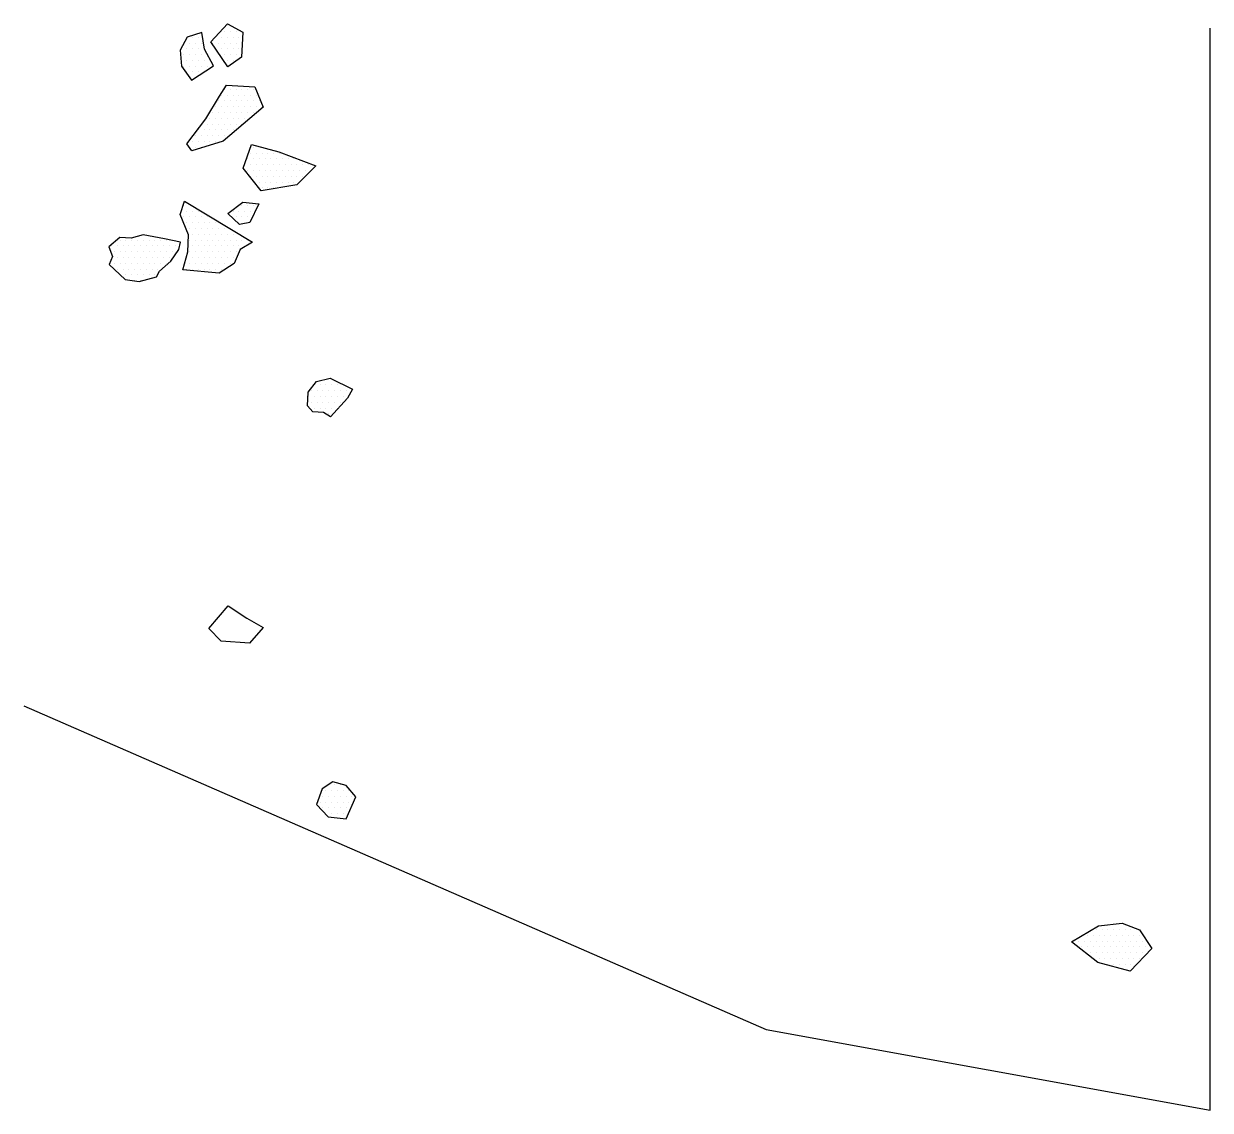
# Model space of a CAD drawing. Header units: metres. Extents: x 6.5 to 9.06, y -24.54 to -22.2.
import ezdxf

# ---------------------------------------------------------------- set-up
doc = ezdxf.new("R2010")
doc.units = ezdxf.units.M
doc.header["$LTSCALE"] = 25
doc.header["$MEASUREMENT"] = 0
doc.linetypes.add('STRICHPUNKTX2', pattern=[2, 1, -0.5, 0, -0.5])
doc.layers.get('0').update_dxf_attribs({"linetype": 'CONTINUOUS'})
for name, color, linetype in [('GRABUNGSGRENZE', 3, 'STRICHPUNKTX2'), ('STEINE', 4, 'CONTINUOUS'), ('STEINESCHRAFF', 4, 'CONTINUOUS')]:
    doc.layers.add(name, color=color, linetype=linetype)

# ---------------------------------------------------------------- blocks, each defined once
blk = doc.blocks.new('*X1')
at = {"color": 0}
for p, q in [((686.25, -2222.5), (686.25, -2222.5)), ((687.5, -2222.5), (687.5, -2222.5)), ((691.25, -2222.5), (691.25, -2222.5)), ((692.5, -2222.5), (692.5, -2222.5)), ((693.125, -2221.25), (693.125, -2221.25)), ((693.75, -2220), (693.75, -2220)), ((693.75, -2222.5), (693.75, -2222.5)), ((694.375, -2221.25), (694.375, -2221.25)), ((695, -2222.5), (695, -2222.5)), ((695.625, -2221.25), (695.625, -2221.25)), ((696.25, -2222.5), (696.25, -2222.5)), ((683.75, -2225), (683.75, -2225)), ((685, -2225), (685, -2225)), ((685.625, -2223.75), (685.625, -2223.75)), ((686.25, -2225), (686.25, -2225)), ((686.875, -2223.75), (686.875, -2223.75)), ((687.5, -2225), (687.5, -2225)), ((688.125, -2223.75), (688.125, -2223.75)), ((688.75, -2225), (688.75, -2225)), ((690.625, -2223.75), (690.625, -2223.75)), ((691.25, -2225), (691.25, -2225)), ((691.875, -2223.75), (691.875, -2223.75)), ((692.5, -2225), (692.5, -2225)), ((693.125, -2223.75), (693.125, -2223.75)), ((693.75, -2225), (693.75, -2225)), ((694.375, -2223.75), (694.375, -2223.75)), ((695, -2225), (695, -2225)), ((695.625, -2223.75), (695.625, -2223.75)), ((696.25, -2225), (696.25, -2225)), ((696.875, -2223.75), (696.875, -2223.75)), ((683.75, -2227.5), (683.75, -2227.5)), ((684.375, -2226.25), (684.375, -2226.25)), ((685, -2227.5), (685, -2227.5)), ((685.625, -2226.25), (685.625, -2226.25)), ((686.25, -2227.5), (686.25, -2227.5)), ((686.875, -2226.25), (686.875, -2226.25)), ((687.5, -2227.5), (687.5, -2227.5)), ((688.125, -2226.25), (688.125, -2226.25)), ((688.75, -2227.5), (688.75, -2227.5)), ((689.375, -2226.25), (689.375, -2226.25)), ((690, -2227.5), (690, -2227.5)), ((693.125, -2226.25), (693.125, -2226.25)), ((693.75, -2227.5), (693.75, -2227.5)), ((694.375, -2226.25), (694.375, -2226.25)), ((695, -2227.5), (695, -2227.5)), ((695.625, -2226.25), (695.625, -2226.25)), ((684.375, -2228.75), (684.375, -2228.75)), ((685, -2230), (685, -2230)), ((685.625, -2228.75), (685.625, -2228.75)), ((686.25, -2230), (686.25, -2230)), ((686.875, -2228.75), (686.875, -2228.75)), ((687.5, -2230), (687.5, -2230)), ((688.125, -2228.75), (688.125, -2228.75)), ((689.375, -2228.75), (689.375, -2228.75)), ((690.625, -2228.75), (690.625, -2228.75)), ((692.5, -2235), (692.5, -2235)), ((693.125, -2233.75), (693.125, -2233.75)), ((693.75, -2235), (693.75, -2235)), ((694.375, -2233.75), (694.375, -2233.75)), ((695, -2235), (695, -2235)), ((695.625, -2233.75), (695.625, -2233.75)), ((696.25, -2235), (696.25, -2235)), ((696.875, -2233.75), (696.875, -2233.75)), ((697.5, -2235), (697.5, -2235)), ((698.125, -2233.75), (698.125, -2233.75)), ((698.75, -2235), (698.75, -2235)), ((699.375, -2233.75), (699.375, -2233.75)), ((700, -2235), (700, -2235)), ((691.25, -2237.5), (691.25, -2237.5)), ((691.875, -2236.25), (691.875, -2236.25)), ((692.5, -2237.5), (692.5, -2237.5)), ((693.125, -2236.25), (693.125, -2236.25)), ((693.75, -2237.5), (693.75, -2237.5)), ((694.375, -2236.25), (694.375, -2236.25)), ((695, -2237.5), (695, -2237.5)), ((695.625, -2236.25), (695.625, -2236.25)), ((696.25, -2237.5), (696.25, -2237.5)), ((696.875, -2236.25), (696.875, -2236.25)), ((697.5, -2237.5), (697.5, -2237.5)), ((698.125, -2236.25), (698.125, -2236.25)), ((698.75, -2237.5), (698.75, -2237.5)), ((699.375, -2236.25), (699.375, -2236.25)), ((700, -2237.5), (700, -2237.5)), ((700.625, -2236.25), (700.625, -2236.25)), ((701.25, -2237.5), (701.25, -2237.5)), ((690, -2240), (690, -2240)), ((690.625, -2238.75), (690.625, -2238.75)), ((691.25, -2240), (691.25, -2240)), ((691.875, -2238.75), (691.875, -2238.75)), ((692.5, -2240), (692.5, -2240)), ((693.125, -2238.75), (693.125, -2238.75)), ((693.75, -2240), (693.75, -2240)), ((694.375, -2238.75), (694.375, -2238.75)), ((695, -2240), (695, -2240)), ((695.625, -2238.75), (695.625, -2238.75)), ((696.25, -2240), (696.25, -2240)), ((696.875, -2238.75), (696.875, -2238.75)), ((697.5, -2240), (697.5, -2240)), ((698.125, -2238.75), (698.125, -2238.75)), ((699.375, -2238.75), (699.375, -2238.75)), ((687.5, -2242.5), (687.5, -2242.5)), ((688.75, -2242.5), (688.75, -2242.5)), ((689.375, -2241.25), (689.375, -2241.25)), ((690, -2242.5), (690, -2242.5)), ((690.625, -2241.25), (690.625, -2241.25)), ((691.25, -2242.5), (691.25, -2242.5)), ((691.875, -2241.25), (691.875, -2241.25)), ((692.5, -2242.5), (692.5, -2242.5)), ((693.125, -2241.25), (693.125, -2241.25)), ((693.75, -2242.5), (693.75, -2242.5)), ((694.375, -2241.25), (694.375, -2241.25)), ((695, -2242.5), (695, -2242.5)), ((695.625, -2241.25), (695.625, -2241.25)), ((696.875, -2241.25), (696.875, -2241.25)), ((686.25, -2245), (686.25, -2245)), ((686.875, -2243.75), (686.875, -2243.75)), ((687.5, -2245), (687.5, -2245)), ((688.125, -2243.75), (688.125, -2243.75)), ((688.75, -2245), (688.75, -2245)), ((689.375, -2243.75), (689.375, -2243.75)), ((690, -2245), (690, -2245)), ((690.625, -2243.75), (690.625, -2243.75)), ((691.25, -2245), (691.25, -2245)), ((691.875, -2243.75), (691.875, -2243.75)), ((692.5, -2245), (692.5, -2245)), ((693.125, -2243.75), (693.125, -2243.75)), ((685.625, -2246.25), (685.625, -2246.25)), ((686.875, -2246.25), (686.875, -2246.25)), ((688.125, -2246.25), (688.125, -2246.25)), ((698.75, -2247.5), (698.75, -2247.5)), ((699.375, -2246.25), (699.375, -2246.25)), ((700, -2247.5), (700, -2247.5)), ((700.625, -2246.25), (700.625, -2246.25)), ((701.25, -2247.5), (701.25, -2247.5)), ((702.5, -2247.5), (702.5, -2247.5)), ((703.75, -2247.5), (703.75, -2247.5)), ((705, -2247.5), (705, -2247.5)), ((697.5, -2250), (697.5, -2250)), ((698.125, -2248.75), (698.125, -2248.75)), ((698.75, -2250), (698.75, -2250)), ((699.375, -2248.75), (699.375, -2248.75)), ((700, -2250), (700, -2250)), ((700.625, -2248.75), (700.625, -2248.75)), ((701.25, -2250), (701.25, -2250)), ((701.875, -2248.75), (701.875, -2248.75)), ((702.5, -2250), (702.5, -2250)), ((703.125, -2248.75), (703.125, -2248.75)), ((703.75, -2250), (703.75, -2250)), ((704.375, -2248.75), (704.375, -2248.75)), ((705, -2250), (705, -2250)), ((705.625, -2248.75), (705.625, -2248.75)), ((706.25, -2250), (706.25, -2250)), ((706.875, -2248.75), (706.875, -2248.75)), ((707.5, -2250), (707.5, -2250)), ((708.125, -2248.75), (708.125, -2248.75)), ((708.75, -2250), (708.75, -2250)), ((710, -2250), (710, -2250)), ((711.25, -2250), (711.25, -2250)), ((698.125, -2251.25), (698.125, -2251.25)), ((698.75, -2252.5), (698.75, -2252.5)), ((699.375, -2251.25), (699.375, -2251.25)), ((700, -2252.5), (700, -2252.5)), ((700.625, -2251.25), (700.625, -2251.25)), ((701.25, -2252.5), (701.25, -2252.5)), ((701.875, -2251.25), (701.875, -2251.25)), ((702.5, -2252.5), (702.5, -2252.5)), ((703.125, -2251.25), (703.125, -2251.25)), ((703.75, -2252.5), (703.75, -2252.5)), ((704.375, -2251.25), (704.375, -2251.25)), ((705, -2252.5), (705, -2252.5)), ((705.625, -2251.25), (705.625, -2251.25)), ((706.25, -2252.5), (706.25, -2252.5)), ((706.875, -2251.25), (706.875, -2251.25)), ((707.5, -2252.5), (707.5, -2252.5)), ((708.125, -2251.25), (708.125, -2251.25)), ((708.75, -2252.5), (708.75, -2252.5)), ((709.375, -2251.25), (709.375, -2251.25)), ((710, -2252.5), (710, -2252.5)), ((710.625, -2251.25), (710.625, -2251.25)), ((700.625, -2253.75), (700.625, -2253.75)), ((701.25, -2255), (701.25, -2255)), ((701.875, -2253.75), (701.875, -2253.75)), ((702.5, -2255), (702.5, -2255)), ((703.125, -2253.75), (703.125, -2253.75)), ((703.75, -2255), (703.75, -2255)), ((704.375, -2253.75), (704.375, -2253.75)), ((705.625, -2253.75), (705.625, -2253.75)), ((706.875, -2253.75), (706.875, -2253.75)), ((708.125, -2253.75), (708.125, -2253.75)), ((684.375, -2258.75), (684.375, -2258.75)), ((685, -2260), (685, -2260)), ((685.625, -2258.75), (685.625, -2258.75)), ((686.25, -2260), (686.25, -2260)), ((687.5, -2260), (687.5, -2260)), ((695, -2260), (695, -2260)), ((696.25, -2260), (696.25, -2260)), ((696.875, -2258.75), (696.875, -2258.75)), ((697.5, -2260), (697.5, -2260)), ((698.125, -2258.75), (698.125, -2258.75)), ((698.75, -2260), (698.75, -2260)), ((699.375, -2258.75), (699.375, -2258.75)), ((684.375, -2261.25), (684.375, -2261.25)), ((685, -2262.5), (685, -2262.5)), ((685.625, -2261.25), (685.625, -2261.25)), ((686.25, -2262.5), (686.25, -2262.5)), ((686.875, -2261.25), (686.875, -2261.25)), ((687.5, -2262.5), (687.5, -2262.5)), ((688.125, -2261.25), (688.125, -2261.25)), ((688.75, -2262.5), (688.75, -2262.5)), ((689.375, -2261.25), (689.375, -2261.25)), ((690, -2262.5), (690, -2262.5)), ((691.25, -2262.5), (691.25, -2262.5)), ((695.625, -2261.25), (695.625, -2261.25)), ((696.25, -2262.5), (696.25, -2262.5)), ((696.875, -2261.25), (696.875, -2261.25)), ((697.5, -2262.5), (697.5, -2262.5)), ((698.125, -2261.25), (698.125, -2261.25)), ((685.625, -2263.75), (685.625, -2263.75)), ((686.25, -2265), (686.25, -2265)), ((686.875, -2263.75), (686.875, -2263.75)), ((687.5, -2265), (687.5, -2265)), ((688.125, -2263.75), (688.125, -2263.75)), ((688.75, -2265), (688.75, -2265)), ((689.375, -2263.75), (689.375, -2263.75)), ((690, -2265), (690, -2265)), ((690.625, -2263.75), (690.625, -2263.75)), ((691.25, -2265), (691.25, -2265)), ((691.875, -2263.75), (691.875, -2263.75)), ((692.5, -2265), (692.5, -2265)), ((693.125, -2263.75), (693.125, -2263.75)), ((693.75, -2265), (693.75, -2265)), ((695, -2265), (695, -2265)), ((696.25, -2265), (696.25, -2265)), ((668.75, -2267.5), (668.75, -2267.5)), ((670, -2267.5), (670, -2267.5)), ((670.625, -2266.25), (670.625, -2266.25)), ((671.25, -2267.5), (671.25, -2267.5)), ((671.875, -2266.25), (671.875, -2266.25)), ((672.5, -2267.5), (672.5, -2267.5)), ((673.125, -2266.25), (673.125, -2266.25)), ((673.75, -2267.5), (673.75, -2267.5)), ((674.375, -2266.25), (674.375, -2266.25)), ((675, -2267.5), (675, -2267.5)), ((675.625, -2266.25), (675.625, -2266.25)), ((676.25, -2267.5), (676.25, -2267.5)), ((676.875, -2266.25), (676.875, -2266.25)), ((677.5, -2267.5), (677.5, -2267.5)), ((678.125, -2266.25), (678.125, -2266.25)), ((678.75, -2267.5), (678.75, -2267.5)), ((679.375, -2266.25), (679.375, -2266.25)), ((680, -2267.5), (680, -2267.5)), ((680.625, -2266.25), (680.625, -2266.25)), ((681.25, -2267.5), (681.25, -2267.5)), ((682.5, -2267.5), (682.5, -2267.5)), ((685.625, -2266.25), (685.625, -2266.25)), ((686.25, -2267.5), (686.25, -2267.5)), ((686.875, -2266.25), (686.875, -2266.25)), ((687.5, -2267.5), (687.5, -2267.5)), ((688.125, -2266.25), (688.125, -2266.25)), ((688.75, -2267.5), (688.75, -2267.5)), ((689.375, -2266.25), (689.375, -2266.25)), ((690, -2267.5), (690, -2267.5)), ((690.625, -2266.25), (690.625, -2266.25)), ((691.25, -2267.5), (691.25, -2267.5)), ((691.875, -2266.25), (691.875, -2266.25)), ((692.5, -2267.5), (692.5, -2267.5)), ((693.125, -2266.25), (693.125, -2266.25)), ((693.75, -2267.5), (693.75, -2267.5)), ((694.375, -2266.25), (694.375, -2266.25)), ((695, -2267.5), (695, -2267.5)), ((695.625, -2266.25), (695.625, -2266.25)), ((696.25, -2267.5), (696.25, -2267.5)), ((696.875, -2266.25), (696.875, -2266.25)), ((697.5, -2267.5), (697.5, -2267.5)), ((698.125, -2266.25), (698.125, -2266.25)), ((669.375, -2268.75), (669.375, -2268.75)), ((670, -2270), (670, -2270)), ((670.625, -2268.75), (670.625, -2268.75)), ((671.25, -2270), (671.25, -2270)), ((671.875, -2268.75), (671.875, -2268.75)), ((672.5, -2270), (672.5, -2270)), ((673.125, -2268.75), (673.125, -2268.75)), ((673.75, -2270), (673.75, -2270)), ((674.375, -2268.75), (674.375, -2268.75)), ((675, -2270), (675, -2270)), ((675.625, -2268.75), (675.625, -2268.75)), ((676.25, -2270), (676.25, -2270)), ((676.875, -2268.75), (676.875, -2268.75)), ((677.5, -2270), (677.5, -2270)), ((678.125, -2268.75), (678.125, -2268.75)), ((678.75, -2270), (678.75, -2270)), ((679.375, -2268.75), (679.375, -2268.75)), ((680, -2270), (680, -2270)), ((680.625, -2268.75), (680.625, -2268.75)), ((681.25, -2270), (681.25, -2270)), ((681.875, -2268.75), (681.875, -2268.75)), ((685, -2270), (685, -2270)), ((685.625, -2268.75), (685.625, -2268.75)), ((686.25, -2270), (686.25, -2270)), ((686.875, -2268.75), (686.875, -2268.75)), ((687.5, -2270), (687.5, -2270)), ((688.125, -2268.75), (688.125, -2268.75)), ((688.75, -2270), (688.75, -2270)), ((689.375, -2268.75), (689.375, -2268.75)), ((690, -2270), (690, -2270)), ((690.625, -2268.75), (690.625, -2268.75)), ((691.25, -2270), (691.25, -2270)), ((691.875, -2268.75), (691.875, -2268.75)), ((692.5, -2270), (692.5, -2270)), ((693.125, -2268.75), (693.125, -2268.75)), ((693.75, -2270), (693.75, -2270)), ((694.375, -2268.75), (694.375, -2268.75)), ((695, -2270), (695, -2270)), ((695.625, -2268.75), (695.625, -2268.75)), ((669.375, -2271.25), (669.375, -2271.25)), ((670, -2272.5), (670, -2272.5)), ((670.625, -2271.25), (670.625, -2271.25)), ((670.625, -2273.75), (670.625, -2273.75)), ((671.25, -2272.5), (671.25, -2272.5)), ((671.875, -2271.25), (671.875, -2271.25)), ((671.875, -2273.75), (671.875, -2273.75)), ((672.5, -2272.5), (672.5, -2272.5)), ((673.125, -2271.25), (673.125, -2271.25)), ((673.125, -2273.75), (673.125, -2273.75)), ((673.75, -2272.5), (673.75, -2272.5)), ((674.375, -2271.25), (674.375, -2271.25)), ((674.375, -2273.75), (674.375, -2273.75)), ((675, -2272.5), (675, -2272.5)), ((675.625, -2271.25), (675.625, -2271.25)), ((675.625, -2273.75), (675.625, -2273.75)), ((676.25, -2272.5), (676.25, -2272.5)), ((676.875, -2271.25), (676.875, -2271.25)), ((676.875, -2273.75), (676.875, -2273.75)), ((677.5, -2272.5), (677.5, -2272.5)), ((678.125, -2271.25), (678.125, -2271.25)), ((678.125, -2273.75), (678.125, -2273.75)), ((678.75, -2272.5), (678.75, -2272.5)), ((679.375, -2271.25), (679.375, -2271.25)), ((680.625, -2271.25), (680.625, -2271.25)), ((685, -2272.5), (685, -2272.5)), ((685.625, -2271.25), (685.625, -2271.25)), ((686.25, -2272.5), (686.25, -2272.5)), ((686.875, -2271.25), (686.875, -2271.25)), ((687.5, -2272.5), (687.5, -2272.5)), ((688.125, -2271.25), (688.125, -2271.25)), ((688.75, -2272.5), (688.75, -2272.5)), ((689.375, -2271.25), (689.375, -2271.25)), ((690, -2272.5), (690, -2272.5)), ((690.625, -2271.25), (690.625, -2271.25)), ((691.25, -2272.5), (691.25, -2272.5)), ((691.875, -2271.25), (691.875, -2271.25)), ((692.5, -2272.5), (692.5, -2272.5)), ((693.125, -2271.25), (693.125, -2271.25)), ((694.375, -2271.25), (694.375, -2271.25)), ((673.75, -2275), (673.75, -2275)), ((675, -2275), (675, -2275)), ((715.625, -2296.25), (715.625, -2296.25)), ((711.875, -2298.75), (711.875, -2298.75)), ((712.5, -2297.5), (712.5, -2297.5)), ((713.125, -2298.75), (713.125, -2298.75)), ((713.75, -2297.5), (713.75, -2297.5)), ((714.375, -2298.75), (714.375, -2298.75)), ((715, -2297.5), (715, -2297.5)), ((715.625, -2298.75), (715.625, -2298.75)), ((716.25, -2297.5), (716.25, -2297.5)), ((716.875, -2298.75), (716.875, -2298.75)), ((717.5, -2297.5), (717.5, -2297.5)), ((718.125, -2298.75), (718.125, -2298.75)), ((718.75, -2297.5), (718.75, -2297.5)), ((719.375, -2298.75), (719.375, -2298.75)), ((711.25, -2300), (711.25, -2300)), ((711.875, -2301.25), (711.875, -2301.25)), ((712.5, -2300), (712.5, -2300)), ((713.125, -2301.25), (713.125, -2301.25)), ((713.75, -2300), (713.75, -2300)), ((714.375, -2301.25), (714.375, -2301.25)), ((715, -2300), (715, -2300)), ((715.625, -2301.25), (715.625, -2301.25)), ((716.25, -2300), (716.25, -2300)), ((716.875, -2301.25), (716.875, -2301.25)), ((717.5, -2300), (717.5, -2300)), ((718.125, -2301.25), (718.125, -2301.25)), ((718.75, -2300), (718.75, -2300)), ((712.5, -2302.5), (712.5, -2302.5)), ((713.75, -2302.5), (713.75, -2302.5)), ((715, -2302.5), (715, -2302.5)), ((715.625, -2303.75), (715.625, -2303.75)), ((716.25, -2302.5), (716.25, -2302.5)), ((717.5, -2302.5), (717.5, -2302.5)), ((715.625, -2383.75), (715.625, -2383.75)), ((716.875, -2383.75), (716.875, -2383.75)), ((718.125, -2383.75), (718.125, -2383.75)), ((714.375, -2386.25), (714.375, -2386.25)), ((715, -2385), (715, -2385)), ((715.625, -2386.25), (715.625, -2386.25)), ((716.25, -2385), (716.25, -2385)), ((716.875, -2386.25), (716.875, -2386.25)), ((717.5, -2385), (717.5, -2385)), ((718.125, -2386.25), (718.125, -2386.25)), ((718.75, -2385), (718.75, -2385)), ((719.375, -2386.25), (719.375, -2386.25)), ((720, -2385), (720, -2385)), ((720.625, -2386.25), (720.625, -2386.25)), ((713.75, -2387.5), (713.75, -2387.5)), ((714.375, -2388.75), (714.375, -2388.75)), ((715, -2387.5), (715, -2387.5)), ((715.625, -2388.75), (715.625, -2388.75)), ((716.25, -2387.5), (716.25, -2387.5)), ((716.875, -2388.75), (716.875, -2388.75)), ((717.5, -2387.5), (717.5, -2387.5)), ((718.125, -2388.75), (718.125, -2388.75)), ((718.75, -2387.5), (718.75, -2387.5)), ((719.375, -2388.75), (719.375, -2388.75)), ((720, -2387.5), (720, -2387.5)), ((715, -2390), (715, -2390)), ((716.25, -2390), (716.25, -2390)), ((717.5, -2390), (717.5, -2390)), ((718.75, -2390), (718.75, -2390)), ((886.875, -2413.75), (886.875, -2413.75)), ((879.375, -2416.25), (879.375, -2416.25)), ((880.625, -2416.25), (880.625, -2416.25)), ((881.25, -2415), (881.25, -2415)), ((881.875, -2416.25), (881.875, -2416.25)), ((882.5, -2415), (882.5, -2415)), ((883.125, -2416.25), (883.125, -2416.25)), ((883.75, -2415), (883.75, -2415)), ((884.375, -2416.25), (884.375, -2416.25)), ((885, -2415), (885, -2415)), ((885.625, -2416.25), (885.625, -2416.25)), ((886.25, -2415), (886.25, -2415)), ((886.875, -2416.25), (886.875, -2416.25)), ((887.5, -2415), (887.5, -2415)), ((888.125, -2416.25), (888.125, -2416.25)), ((888.75, -2415), (888.75, -2415)), ((889.375, -2416.25), (889.375, -2416.25)), ((890, -2415), (890, -2415)), ((890.625, -2416.25), (890.625, -2416.25)), ((876.25, -2417.5), (876.25, -2417.5)), ((877.5, -2417.5), (877.5, -2417.5)), ((878.125, -2418.75), (878.125, -2418.75)), ((878.75, -2417.5), (878.75, -2417.5)), ((879.375, -2418.75), (879.375, -2418.75)), ((880, -2417.5), (880, -2417.5)), ((880.625, -2418.75), (880.625, -2418.75)), ((881.25, -2417.5), (881.25, -2417.5)), ((881.875, -2418.75), (881.875, -2418.75)), ((882.5, -2417.5), (882.5, -2417.5)), ((883.125, -2418.75), (883.125, -2418.75)), ((883.75, -2417.5), (883.75, -2417.5)), ((884.375, -2418.75), (884.375, -2418.75)), ((885, -2417.5), (885, -2417.5)), ((885.625, -2418.75), (885.625, -2418.75)), ((886.25, -2417.5), (886.25, -2417.5)), ((886.875, -2418.75), (886.875, -2418.75)), ((887.5, -2417.5), (887.5, -2417.5)), ((888.125, -2418.75), (888.125, -2418.75)), ((888.75, -2417.5), (888.75, -2417.5)), ((889.375, -2418.75), (889.375, -2418.75)), ((890, -2417.5), (890, -2417.5)), ((890.625, -2418.75), (890.625, -2418.75)), ((891.25, -2417.5), (891.25, -2417.5)), ((891.875, -2418.75), (891.875, -2418.75)), ((880, -2420), (880, -2420)), ((880.625, -2421.25), (880.625, -2421.25)), ((881.25, -2420), (881.25, -2420)), ((881.875, -2421.25), (881.875, -2421.25)), ((882.5, -2420), (882.5, -2420)), ((883.125, -2421.25), (883.125, -2421.25)), ((883.75, -2420), (883.75, -2420)), ((884.375, -2421.25), (884.375, -2421.25)), ((885, -2420), (885, -2420)), ((885.625, -2421.25), (885.625, -2421.25)), ((886.25, -2420), (886.25, -2420)), ((886.875, -2421.25), (886.875, -2421.25)), ((887.5, -2420), (887.5, -2420)), ((888.125, -2421.25), (888.125, -2421.25)), ((888.75, -2420), (888.75, -2420)), ((889.375, -2421.25), (889.375, -2421.25)), ((890, -2420), (890, -2420)), ((890.625, -2421.25), (890.625, -2421.25)), ((891.25, -2420), (891.25, -2420)), ((883.75, -2422.5), (883.75, -2422.5)), ((885, -2422.5), (885, -2422.5)), ((886.25, -2422.5), (886.25, -2422.5)), ((887.5, -2422.5), (887.5, -2422.5)), ((888.125, -2423.75), (888.125, -2423.75)), ((888.75, -2422.5), (888.75, -2422.5))]:
    blk.add_line(p, q, dxfattribs=at)

msp = doc.modelspace()

# ---------------------------------------------------------------- linework, layer by layer
at = {"layer": 'GRABUNGSGRENZE', "flags": 128}
msp.add_lwpolyline([(6.4981, -23.667), (8.1003, -24.3652), (9.0586, -24.5397), (9.0583, -22.2055)], dxfattribs=at)
at = {"layer": 'STEINE'}
for points in [[(6.9382, -22.2892), (6.9019, -22.2352), (6.9019, -22.2352), (6.9381, -22.1959), (6.9712, -22.2143), (6.9682, -22.2678), (6.9382, -22.2892)], [(6.9076, -22.2866), (6.8882, -22.2505), (6.8826, -22.2148), (6.8505, -22.2251), (6.8357, -22.2531), (6.8383, -22.2877), (6.8602, -22.3178), (6.9076, -22.2866)], [(6.8609, -22.4701), (6.8502, -22.4553), (6.8914, -22.4013), (6.9209, -22.3524), (6.9356, -22.3284), (6.9968, -22.3324), (7.0151, -22.3762), (6.9281, -22.4491), (6.8609, -22.4701)], [(6.9897, -22.4567), (7.0488, -22.472), (7.1283, -22.5025), (7.0871, -22.5433), (7.0107, -22.5566), (7.0107, -22.5566), (6.9714, -22.5072), (6.9897, -22.4567)], [(6.8412, -22.7268), (6.8524, -22.6881), (6.8534, -22.6514), (6.836, -22.6071), (6.8452, -22.5786), (6.9914, -22.6671), (6.965, -22.6829), (6.9522, -22.713), (6.9197, -22.7339), (6.8412, -22.7268)], [(6.9384, -22.605), (6.971, -22.5805), (7.0056, -22.5846), (7.0056, -22.5846), (6.9858, -22.6248), (6.9639, -22.6289), (6.9384, -22.605)], [(6.8366, -22.6672), (6.8019, -22.6601), (6.7556, -22.651), (6.7296, -22.6587), (6.7056, -22.6572), (6.6817, -22.677), (6.6894, -22.6979), (6.6823, -22.7153), (6.7169, -22.7478), (6.7475, -22.7519), (6.7847, -22.7422), (6.7913, -22.7294), (6.8157, -22.708), (6.833, -22.683), (6.8366, -22.6672)], [(7.1603, -23.044), (7.1451, -23.0348), (7.1216, -23.0328), (7.1104, -23.0201), (7.1119, -22.991), (7.1297, -22.9676), (7.1593, -22.9604), (7.2077, -22.9843), (7.1965, -23.0037), (7.1603, -23.044)], [(6.8978, -23.5006), (6.9391, -23.4517), (6.9793, -23.4781), (7.015, -23.498), (6.985, -23.5321), (6.9238, -23.5276), (6.8978, -23.5006)], [(7.215, -23.8636), (7.1936, -23.8391), (7.165, -23.831), (7.1421, -23.8463), (7.1299, -23.8799), (7.1554, -23.9069), (7.1936, -23.911), (7.215, -23.8636)], [(8.7593, -24.1767), (8.8173, -24.1415), (8.8683, -24.1364), (8.906, -24.1506), (8.9325, -24.1908), (8.8857, -24.2398), (8.8159, -24.221), (8.7593, -24.1767)]]:
    msp.add_lwpolyline(points, dxfattribs=at)

# ---------------------------------------------------------------- block references
at = {"layer": 'STEINESCHRAFF', "xscale": 0.01, "yscale": 0.01, "zscale": 0.01}
msp.add_blockref('*X1', (0, 0), dxfattribs=at)

doc.saveas('drawing.dxf')
